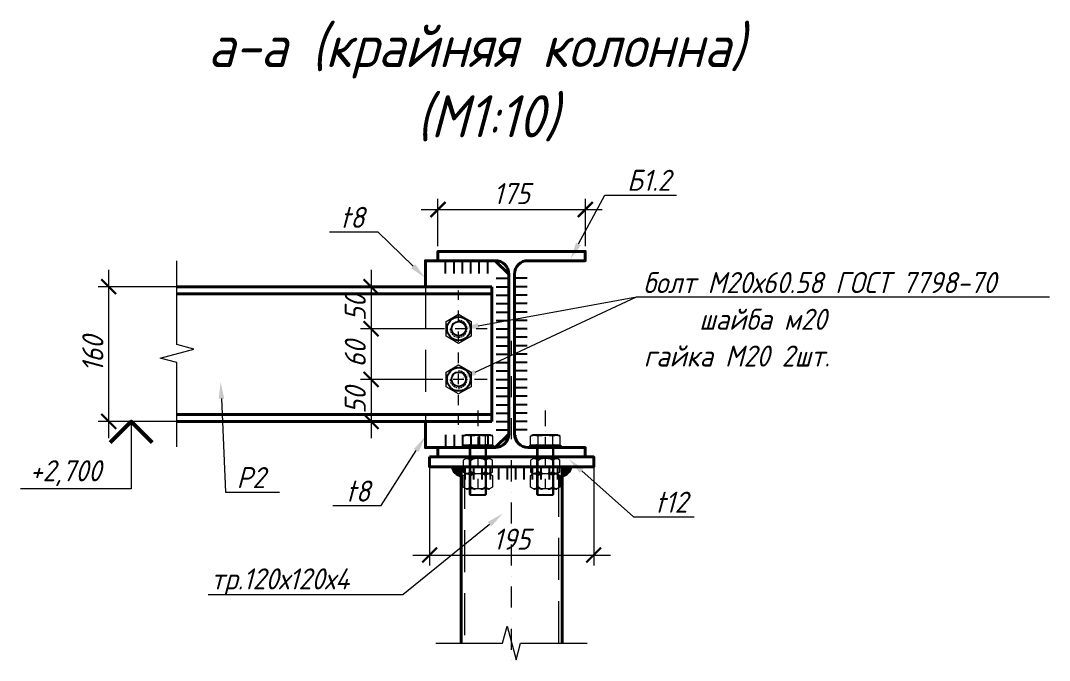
# Model space of a CAD drawing. Header units: millimetres. Extents: x 504091 to 2165846, y 135022 to 442887.
# Drawn here: x 889864 to 891086, y 256766 to 257526 of the extents above; entities that cross this region are included whole.
import ezdxf

# ---------------------------------------------------------------- set-up
doc = ezdxf.new("R2010")
doc.units = ezdxf.units.MM
doc.linetypes.add('( Dashed )', pattern=[0.75, 0.5, -0.25])
doc.layers.get('Defpoints').update_dxf_attribs({"color": 255})
for name, color, linetype in [('PDF _Геометрия', 7, 'Continuous'), ('PDF _Сплошная заливка', 7, 'Continuous'), ('PDF _Текст', 7, 'Continuous')]:
    doc.layers.add(name, color=color, linetype=linetype)
doc.layers.add('Лестницы', color=7, linetype='Continuous', lineweight=18)
doc.layers.add('Размеры КР', color=164, linetype='Continuous', lineweight=9)
doc.styles.add('GOST 2.304_new', font='isocpeur.ttf', dxfattribs={"width": 0.9, "oblique": 15})
doc.dimstyles.new('SPDS 1_10', dxfattribs={"dimscale": 10, "dimtxt": 2.5, "dimasz": 1.77, "dimexe": 1.25, "dimexo": 0.625, "dimtad": 1, "dimdec": 0, "dimrnd": 0.001, "dimtxsty": 'GOST 2.304_new', "dimblk": 'ARCHTICK', "dimcen": 2.5, "dimdle": 2, "dimclrt": 256, "dimadec": 0, "dimazin": 2, "dimtfac": 0.75, "dimtdec": 0, "dimtmove": 1, "dimatfit": 3, "dimfxl": 0, "dimtolj": 1, "dimlwd": 9, "dimlwe": 9, "dimarcsym": 0})

# ---------------------------------------------------------------- blocks, each defined once
blk = doc.blocks.new('_ArchTick')
at = {"color": 0, "linetype": 'ByBlock', "const_width": 0.15}
blk.add_lwpolyline([(-0.5, -0.5), (0.5, 0.5)], dxfattribs=at)
blk = doc.blocks.new('*D1232')
at = {"layer": 'Defpoints', "color": 0, "lineweight": 20, "transparency": 16777216}
for p in [(890535.2, 257301.3), (890360.2, 257251.5), (890535.2, 257251.5)]:
    blk.add_point(p, dxfattribs=at)
at = {"layer": 'Размеры КР', "color": 0, "lineweight": 9, "transparency": 16777216}
for p, q in [((890360.2, 257257.7), (890360.2, 257313.8)), ((890535.2, 257257.7), (890535.2, 257313.8)), ((890340.2, 257301.3), (890555.2, 257301.3))]:
    blk.add_line(p, q, dxfattribs=at)
at = {"layer": 'Размеры КР', "color": 0, "lineweight": 9, "transparency": 16777216, "xscale": 17.7, "yscale": 17.7, "zscale": 17.7, "rotation": 180}
blk.add_blockref('_ArchTick', (890360.2, 257301.3), dxfattribs=at)
at = {"layer": 'Размеры КР', "color": 0, "lineweight": 9, "transparency": 16777216, "xscale": 17.7, "yscale": 17.7, "zscale": 17.7}
blk.add_blockref('_ArchTick', (890535.2, 257301.3), dxfattribs=at)
at = {"layer": 'Размеры КР', "lineweight": 20, "transparency": 16777216, "insert": (890447.7, 257320.1), "char_height": 25, "attachment_point": 5, "style": 'GOST 2.304_new'}
blk.add_mtext('\\A1;175', dxfattribs=at)
blk = doc.blocks.new('*D1319')
at = {"layer": 'Defpoints', "color": 0, "lineweight": 20, "transparency": 16777216}
for p in [(889969.1, 257209.6), (890128.8, 257209.6), (890128.8, 257049.6)]:
    blk.add_point(p, dxfattribs=at)
at = {"layer": 'Размеры КР', "color": 0, "lineweight": 9, "transparency": 16777216}
for p, q in [((889969.1, 257029.6), (889969.1, 257229.6)), ((890122.6, 257209.6), (889956.6, 257209.6)), ((890122.6, 257049.6), (889956.6, 257049.6))]:
    blk.add_line(p, q, dxfattribs=at)
at = {"layer": 'Размеры КР', "color": 0, "lineweight": 9, "transparency": 16777216, "xscale": 17.7, "yscale": 17.7, "zscale": 17.7}
for p, rotation in [((889969.1, 257209.6), 90), ((889969.1, 257049.6), 270)]:
    blk.add_blockref('_ArchTick', p, dxfattribs=dict(at, rotation=rotation))
at = {"layer": 'Размеры КР', "lineweight": 20, "transparency": 16777216, "insert": (889950.3, 257129.6), "char_height": 25, "attachment_point": 5, "rotation": 90, "style": 'GOST 2.304_new'}
blk.add_mtext('\\A1;160', dxfattribs=at)
blk = doc.blocks.new('*D1320')
at = {"layer": 'Defpoints', "color": 0, "lineweight": 20, "transparency": 16777216}
for p in [(890318.1, 257209.6), (890280.7, 257159.6), (890361.5, 257159.6)]:
    blk.add_point(p, dxfattribs=at)
at = {"layer": 'Размеры КР', "color": 0, "lineweight": 9, "transparency": 16777216}
for p, q in [((890280.7, 257229.6), (890280.7, 257139.6)), ((890311.8, 257209.6), (890268.2, 257209.6)), ((890355.2, 257159.6), (890268.2, 257159.6))]:
    blk.add_line(p, q, dxfattribs=at)
at = {"layer": 'Размеры КР', "color": 0, "lineweight": 9, "transparency": 16777216, "xscale": 17.7, "yscale": 17.7, "zscale": 17.7}
for p, rotation in [((890280.7, 257209.6), 90), ((890280.7, 257159.6), 270)]:
    blk.add_blockref('_ArchTick', p, dxfattribs=dict(at, rotation=rotation))
at = {"layer": 'Размеры КР', "lineweight": 20, "transparency": 16777216, "insert": (890262, 257184.6), "char_height": 25, "attachment_point": 5, "rotation": 90, "style": 'GOST 2.304_new'}
blk.add_mtext('\\A1;50', dxfattribs=at)
blk = doc.blocks.new('*D1321')
at = {"layer": 'Defpoints', "color": 0, "lineweight": 20, "transparency": 16777216}
for p in [(890361.5, 257159.6), (890280.7, 257099.5), (890358.3, 257099.5)]:
    blk.add_point(p, dxfattribs=at)
at = {"layer": 'Размеры КР', "color": 0, "lineweight": 9, "transparency": 16777216}
for p, q in [((890280.7, 257179.6), (890280.7, 257079.5)), ((890355.2, 257159.6), (890268.2, 257159.6)), ((890352.1, 257099.5), (890268.2, 257099.5))]:
    blk.add_line(p, q, dxfattribs=at)
at = {"layer": 'Размеры КР', "color": 0, "lineweight": 9, "transparency": 16777216, "xscale": 17.7, "yscale": 17.7, "zscale": 17.7}
for p, rotation in [((890280.7, 257159.6), 90), ((890280.7, 257099.5), 270)]:
    blk.add_blockref('_ArchTick', p, dxfattribs=dict(at, rotation=rotation))
at = {"layer": 'Размеры КР', "lineweight": 20, "transparency": 16777216, "insert": (890262, 257129.6), "char_height": 25, "attachment_point": 5, "rotation": 90, "style": 'GOST 2.304_new'}
blk.add_mtext('\\A1;60', dxfattribs=at)
blk = doc.blocks.new('*D1322')
at = {"layer": 'Defpoints', "color": 0, "lineweight": 20, "transparency": 16777216}
for p in [(890358.3, 257099.5), (890280.7, 257049.6), (890294, 257049.6)]:
    blk.add_point(p, dxfattribs=at)
at = {"layer": 'Размеры КР', "color": 0, "lineweight": 9, "transparency": 16777216}
for p, q in [((890280.7, 257119.5), (890280.7, 257029.6)), ((890352.1, 257099.5), (890268.2, 257099.5)), ((890287.8, 257049.6), (890268.2, 257049.6))]:
    blk.add_line(p, q, dxfattribs=at)
at = {"layer": 'Размеры КР', "color": 0, "lineweight": 9, "transparency": 16777216, "xscale": 17.7, "yscale": 17.7, "zscale": 17.7}
for p, rotation in [((890280.7, 257099.5), 90), ((890280.7, 257049.6), 270)]:
    blk.add_blockref('_ArchTick', p, dxfattribs=dict(at, rotation=rotation))
at = {"layer": 'Размеры КР', "lineweight": 20, "transparency": 16777216, "insert": (890262, 257074.6), "char_height": 25, "attachment_point": 5, "rotation": 90, "style": 'GOST 2.304_new'}
blk.add_mtext('\\A1;50', dxfattribs=at)
blk = doc.blocks.new('*D1579')
at = {"layer": 'Defpoints', "color": 0, "lineweight": 20, "transparency": 16777216}
for p in [(890350.3, 257001.6), (890545.1, 257007.5), (890545.1, 256891)]:
    blk.add_point(p, dxfattribs=at)
at = {"layer": 'Размеры КР', "color": 0, "lineweight": 9, "transparency": 16777216}
for p, q in [((890545.1, 257001.2), (890545.1, 256878.5)), ((890350.3, 256995.3), (890350.3, 256878.5)), ((890330.3, 256891), (890565.1, 256891))]:
    blk.add_line(p, q, dxfattribs=at)
at = {"layer": 'Размеры КР', "color": 0, "lineweight": 9, "transparency": 16777216, "xscale": 17.7, "yscale": 17.7, "zscale": 17.7, "rotation": 180}
blk.add_blockref('_ArchTick', (890350.3, 256891), dxfattribs=at)
at = {"layer": 'Размеры КР', "color": 0, "lineweight": 9, "transparency": 16777216, "xscale": 17.7, "yscale": 17.7, "zscale": 17.7}
blk.add_blockref('_ArchTick', (890545.1, 256891), dxfattribs=at)
at = {"layer": 'Размеры КР', "lineweight": 20, "transparency": 16777216, "insert": (890447.7, 256909.8), "char_height": 25, "attachment_point": 5, "style": 'GOST 2.304_new'}
blk.add_mtext('\\A1;195', dxfattribs=at)

msp = doc.modelspace()

# ---------------------------------------------------------------- linework, layer by layer
at = {"layer": 'PDF _Геометрия', "lineweight": 40}
for p, q in [((890050.2239, 257209.5671), (890424.1063, 257209.5671)), ((890424.1063, 257209.5671), (890424.1063, 257049.6038)), ((890424.1063, 257049.6038), (890050.2239, 257049.6038))]:
    msp.add_line(p, q, dxfattribs=at)
at = {"layer": 'PDF _Геометрия', "lineweight": 9}
for points in [[(890527.1652, 257260.3575), (890558.4807, 257318.3336), (890568.4256, 257318.3336), (890643.329, 257318.3336)], [(890231.3463, 257274.7373), (890278.7429, 257274.7373), (890288.8993, 257274.7373), (890330.7944, 257233.9001)], [(890050.2239, 257019.5577), (890050.2239, 257119.429), (890030.3342, 257124.7188), (890070.3251, 257135.51), (890050.2239, 257140.7998), (890050.2239, 257240.4594)], [(890360.2057, 257240.4594), (890428.1266, 257240.4594)], [(890535.192, 257240.4594), (890467.0595, 257240.4594)], [(890444.2076, 257224.5901), (890444.2076, 257034.5807), (890441.88, 257032.2532)], [(890451.1901, 257224.5901), (890451.1901, 257034.5807), (890453.306, 257032.2532)], [(890384.7503, 257193.9093), (890384.7503, 257204.912)], [(890404.4283, 257108.0031), (890595.9188, 257197.5063), (890606.0752, 257197.5063), (891086.3883, 257197.5063)], [(890408.0254, 257163.2285), (890595.9188, 257197.5063)], [(890384.7503, 257187.5615), (890384.7503, 257187.5615)], [(890384.7503, 257168.9415), (890384.7503, 257181.4254)], [(890368.0345, 257159.6314), (890354.9159, 257159.6314)], [(890374.3823, 257159.6314), (890374.3823, 257159.6314)], [(890374.5939, 257159.6314), (890374.8055, 257157.7271), (890374.8055, 257157.5155)], [(890393.0024, 257159.6314), (890380.5185, 257159.6314)], [(890386.6546, 257169.3646), (890386.443, 257169.3646), (890384.7503, 257169.5762)], [(890384.7503, 257162.5937), (890384.7503, 257162.5937)], [(890389.4053, 257168.3067), (890388.3474, 257168.9415), (890387.501, 257169.153)], [(890391.7328, 257166.4024), (890391.5212, 257166.8255), (890390.2517, 257167.6719)], [(890393.6371, 257164.0748), (890392.7908, 257165.3444), (890392.3676, 257165.7676)], [(890394.4835, 257161.3242), (890394.2719, 257161.9589), (890393.8487, 257163.2285)], [(890394.4835, 257158.1503), (890394.4835, 257158.3619), (890394.6951, 257160.2662)], [(890399.3501, 257159.6314), (890399.3501, 257159.6314)], [(890418.605, 257159.6314), (890405.4863, 257159.6314)], [(890375.2287, 257156.4575), (890375.4403, 257155.8228), (890375.8634, 257154.7648)], [(890376.4982, 257153.9184), (890377.3446, 257152.6489), (890377.7678, 257152.4373)], [(890378.6141, 257151.5909), (890378.8257, 257151.3793), (890380.0953, 257150.533)], [(890381.1532, 257150.3214), (890382.2112, 257149.8982), (890383.0576, 257149.6866)], [(890384.1155, 257149.475), (890385.8083, 257149.6866), (890386.0198, 257149.6866)], [(890384.7503, 257143.9736), (890384.7503, 257156.4575)], [(890387.0778, 257149.8982), (890387.7126, 257150.1098), (890388.9821, 257150.533)], [(890389.8285, 257150.9562), (890391.098, 257151.8025), (890391.3096, 257152.2257)], [(890392.156, 257152.8605), (890392.3676, 257153.0721), (890393.214, 257154.5532)], [(890393.6371, 257155.3996), (890394.0603, 257156.4575), (890394.2719, 257157.3039)], [(890384.7503, 257137.6259), (890384.7503, 257137.6259)], [(890447.593, 257128.3159), (890447.593, 257145.2432)], [(890384.7503, 257118.7942), (890384.7503, 257131.2781)], [(890384.7503, 257112.6581), (890384.7503, 257112.6581)], [(890386.6546, 257109.2726), (890386.443, 257109.2726), (890384.7503, 257109.4842)], [(890389.4053, 257108.2146), (890388.3474, 257108.8494), (890387.501, 257109.061)], [(890447.593, 257115.8319), (890447.593, 257115.8319)], [(890365.9186, 257099.5394), (890350.684, 257099.5394)], [(890372.2664, 257099.5394), (890372.2664, 257099.5394)], [(890374.5939, 257099.5394), (890374.8055, 257097.6351), (890374.8055, 257097.4235)], [(890375.2287, 257096.5771), (890375.4403, 257095.9423), (890375.8634, 257094.6728)], [(890390.8864, 257099.5394), (890378.4025, 257099.5394)], [(890384.7503, 257093.8264), (890384.7503, 257106.3103)], [(890391.7328, 257106.5219), (890391.5212, 257106.7335), (890390.2517, 257107.7915)], [(890393.6371, 257103.9828), (890392.7908, 257105.464), (890392.3676, 257105.6755)], [(890393.6371, 257095.3076), (890394.0603, 257096.3655), (890394.2719, 257097.2119)], [(890394.4835, 257101.2321), (890394.2719, 257102.0785), (890393.8487, 257103.1364)], [(890394.4835, 257098.2698), (890394.6951, 257100.1742)], [(890397.2342, 257099.5394), (890397.2342, 257099.5394)], [(890418.605, 257099.5394), (890403.3704, 257099.5394)], [(890447.593, 257078.3802), (890447.593, 257103.348)], [(890376.4982, 257093.8264), (890377.3446, 257092.7685), (890377.7678, 257092.3453)], [(890378.6141, 257091.7105), (890378.8257, 257091.4989), (890380.0953, 257090.6525)], [(890381.1532, 257090.2294), (890382.2112, 257089.8062), (890383.0576, 257089.8062)], [(890384.1155, 257089.5946), (890385.8083, 257089.5946), (890386.0198, 257089.5946)], [(890384.7503, 257087.6903), (890384.7503, 257087.6903)], [(890387.0778, 257089.8062), (890387.7126, 257090.0178), (890388.9821, 257090.4409)], [(890389.8285, 257091.0757), (890391.098, 257091.9221), (890391.3096, 257092.1337)], [(890392.156, 257092.98), (890392.3676, 257093.1916), (890393.214, 257094.4612)], [(890102.8996, 257076.6437), (890107.9778, 256965.5581), (890117.9226, 256965.5581), (890172.09, 256965.5581)], [(890384.7503, 257068.8586), (890384.7503, 257081.3425)], [(890384.7503, 257062.7224), (890384.7503, 257062.7224)], [(890407.6022, 257062.5108), (890407.6022, 257043.8908)], [(890447.593, 257065.8963), (890447.593, 257065.8963)], [(890487.5838, 257062.5108), (890487.5838, 257043.8908)], [(889995.8448, 257049.6038), (889995.8448, 256969.6221), (889864.4464, 256969.6221)], [(890114.5477, 257049.6038), (889980.8218, 257049.6038)], [(890384.7503, 257045.3719), (890384.7503, 257056.3747)], [(890447.593, 257028.4446), (890447.593, 257053.4124)], [(890407.6022, 257037.7546), (890407.6022, 257037.7546)], [(890487.5838, 257037.7546), (890487.5838, 257037.7546)], [(890398.9269, 257032.2532), (890398.9269, 257021.4621), (890398.9269, 256961.5816)], [(890407.6022, 257031.4069), (890407.6022, 257018.923)], [(890416.2775, 257032.2532), (890416.2775, 257021.4621), (890416.2775, 256961.5816)], [(890478.9086, 257032.2532), (890478.9086, 257021.4621), (890478.9086, 256961.5816)], [(890487.5838, 257031.4069), (890487.5838, 257018.923)], [(890496.2591, 257032.2532), (890496.2591, 257021.4621), (890496.2591, 256961.5816)], [(890235.3666, 256949.7325), (890282.7631, 256949.7325), (890292.7079, 256949.7325), (890334.3915, 257015.1143)], [(890428.1266, 257018.4998), (890360.2057, 257018.4998)], [(890397.2342, 257021.4621), (890397.2342, 257018.4998)], [(890397.6574, 256962.8512), (890397.6574, 257020.8273)], [(890407.6022, 257012.7868), (890407.6022, 257012.7868)], [(890417.547, 257020.8273), (890417.547, 256962.8512)], [(890418.1818, 257021.4621), (890418.1818, 257018.4998)], [(890447.593, 257015.9607), (890447.593, 257015.9607)], [(890467.0595, 257018.4998), (890535.192, 257018.4998)], [(890477.2159, 257021.4621), (890477.2159, 257018.4998)], [(890477.639, 256962.8512), (890477.639, 257020.8273)], [(890487.5838, 257012.7868), (890487.5838, 257012.7868)], [(890497.5287, 257020.8273), (890497.5287, 256962.8512)], [(890498.1634, 257021.4621), (890498.1634, 257018.4998)], [(890417.547, 257007.497), (890397.6574, 257007.497)], [(890398.9269, 257003.4768), (890398.9269, 256989.5117)], [(890407.6022, 257006.4391), (890407.6022, 256993.9551)], [(890416.2775, 257003.4768), (890416.2775, 256989.5117)], [(890447.593, 256978.2974), (890447.593, 257003.4768)], [(890497.5287, 257007.497), (890477.639, 257007.497)], [(890478.9086, 257003.4768), (890478.9086, 256989.5117)], [(890487.5838, 257006.4391), (890487.5838, 256993.9551)], [(890496.2591, 257003.4768), (890496.2591, 256989.5117)], [(890507.6851, 256995.6479), (890387.7126, 256995.6479)], [(890407.6022, 256987.6074), (890407.6022, 256987.6074)], [(890487.5838, 256987.6074), (890487.5838, 256987.6074)], [(890530.8724, 256991.132), (890592.234, 256936.3297), (890602.1788, 256936.3297), (890664.5983, 256936.3297)], [(890398.9269, 256985.4915), (890398.9269, 256971.5264)], [(890407.6022, 256981.4712), (890407.6022, 256968.9873)], [(890416.2775, 256985.4915), (890416.2775, 256971.5264)], [(890478.9086, 256985.4915), (890478.9086, 256971.5264)], [(890487.5838, 256981.4712), (890487.5838, 256968.9873)], [(890496.2591, 256985.4915), (890496.2591, 256971.5264)], [(890407.6022, 256962.6396), (890407.6022, 256962.6396)], [(890447.593, 256965.8135), (890447.593, 256965.8135)], [(890487.5838, 256962.6396), (890487.5838, 256962.6396)], [(890447.593, 256928.3617), (890447.593, 256953.3295)], [(890087.1117, 256843.9367), (890308.4366, 256843.9367), (890318.3814, 256843.9367), (890421.4265, 256927.5154)], [(890447.593, 256915.8778), (890447.593, 256915.8778)], [(890447.593, 256878.4261), (890447.593, 256903.3939)], [(890447.593, 256865.9422), (890447.593, 256865.9422)], [(890447.593, 256828.4905), (890447.593, 256853.4583)], [(890447.593, 256815.795), (890447.593, 256815.795)], [(890357.6666, 256786.3837), (890437.0134, 256786.3837), (890442.3032, 256806.4849), (890453.0944, 256766.4941), (890458.3842, 256786.3837), (890537.5195, 256786.3837)], [(890447.593, 256778.3432), (890447.593, 256803.311)], [(890447.593, 256765.8593), (890447.593, 256765.8593)]]:
    msp.add_lwpolyline(points, dxfattribs=at)
at = {"layer": 'PDF _Геометрия', "lineweight": 40}
for points in [[(890467.0595, 257240.4594), (890535.192, 257240.4594), (890535.192, 257251.4622), (890360.2057, 257251.4622), (890360.2057, 257240.4594), (890428.1266, 257240.4594)], [(890345.1827, 257049.6038), (890345.1827, 257018.4998), (890428.1266, 257018.4998), (890444.2076, 257034.5807), (890444.2076, 257224.5901), (890428.1266, 257240.4594), (890345.1827, 257240.4594), (890345.1827, 257209.5671)], [(890424.1063, 257201.1034), (890050.2239, 257201.1034)], [(890424.1063, 257057.8558), (890050.2239, 257057.8558)], [(890428.1266, 257018.4998), (890360.2057, 257018.4998), (890360.2057, 257007.497), (890535.192, 257007.497), (890535.192, 257018.4998), (890467.0595, 257018.4998)], [(890387.7126, 256995.6479), (890387.7126, 256786.3837)], [(890507.685, 256786.3837), (890507.685, 256995.6479)]]:
    msp.add_lwpolyline(points, dxfattribs=at)
at = {"layer": 'PDF _Геометрия', "lineweight": 25}
for points in [[(890369.0925, 257225.4364), (890369.0925, 257240.4594)], [(890379.2489, 257225.4364), (890379.2489, 257240.4594)], [(890389.1937, 257225.4364), (890389.1937, 257240.4594)], [(890399.1385, 257225.4364), (890399.1385, 257240.4594)], [(890409.0833, 257225.4364), (890409.0833, 257240.4594)], [(890419.2397, 257225.4364), (890419.2397, 257240.4594)], [(890429.1845, 257219.5119), (890444.2076, 257219.5119)], [(890466.2131, 257219.5119), (890451.1901, 257219.5119)], [(890429.1845, 257209.5671), (890444.2076, 257209.5671)], [(890466.2131, 257209.5671), (890451.1901, 257209.5671)], [(890429.1845, 257199.6222), (890444.2076, 257199.6222)], [(890466.2131, 257199.6222), (890451.1901, 257199.6222)], [(890429.1845, 257189.4658), (890444.2076, 257189.4658)], [(890466.2131, 257189.4658), (890451.1901, 257189.4658)], [(890429.1845, 257179.521), (890444.2076, 257179.521)], [(890466.2131, 257179.521), (890451.1901, 257179.521)], [(890429.1845, 257169.5762), (890444.2076, 257169.5762)], [(890429.1845, 257159.6314), (890444.2076, 257159.6314)], [(890466.2131, 257169.5762), (890451.1901, 257169.5762)], [(890466.2131, 257159.6314), (890451.1901, 257159.6314)], [(890429.1845, 257149.475), (890444.2076, 257149.475)], [(890466.2131, 257149.475), (890451.1901, 257149.475)], [(890429.1845, 257139.5302), (890444.2076, 257139.5302)], [(890466.2131, 257139.5302), (890451.1901, 257139.5302)], [(890429.1845, 257129.5854), (890444.2076, 257129.5854)], [(890466.2131, 257129.5854), (890451.1901, 257129.5854)], [(890429.1845, 257119.6406), (890444.2076, 257119.6406)], [(890429.1845, 257109.4842), (890444.2076, 257109.4842)], [(890466.2131, 257119.6406), (890451.1901, 257119.6406)], [(890466.2131, 257109.4842), (890451.1901, 257109.4842)], [(890429.1845, 257099.5394), (890444.2076, 257099.5394)], [(890466.2131, 257099.5394), (890451.1901, 257099.5394)], [(890429.1845, 257089.5946), (890444.2076, 257089.5946)], [(890466.2131, 257089.5946), (890451.1901, 257089.5946)], [(890429.1845, 257079.6498), (890444.2076, 257079.6498)], [(890466.2131, 257079.6498), (890451.1901, 257079.6498)], [(890429.1845, 257069.4934), (890444.2076, 257069.4934)], [(890466.2131, 257069.4934), (890451.1901, 257069.4934)], [(890429.1845, 257059.5486), (890444.2076, 257059.5486)], [(890429.1845, 257049.6038), (890444.2076, 257049.6038)], [(890466.2131, 257059.5486), (890451.1901, 257059.5486)], [(890466.2131, 257049.6038), (890451.1901, 257049.6038)], [(890429.1845, 257039.6589), (890444.2076, 257039.6589)], [(890466.2131, 257039.6589), (890451.1901, 257039.6589)], [(890369.0925, 257033.5228), (890369.0925, 257018.4998)], [(890379.2489, 257033.5228), (890379.2489, 257018.4998)], [(890389.1937, 257033.5228), (890389.1937, 257018.4998)], [(890399.1385, 257033.5228), (890399.1385, 257018.4998)], [(890409.0833, 257033.5228), (890409.0833, 257018.4998)], [(890419.2397, 257033.5228), (890419.2397, 257018.4998)], [(890392.5792, 256980.6249), (890392.5792, 256995.6479)], [(890402.7356, 256980.6249), (890402.7356, 256995.6479)], [(890412.6804, 256980.6249), (890412.6804, 256995.6479)], [(890422.6252, 256980.6249), (890422.6252, 256995.6479)], [(890432.57, 256980.6249), (890432.57, 256995.6479)], [(890442.7264, 256980.6249), (890442.7264, 256995.6479)], [(890452.6712, 256980.6249), (890452.6712, 256995.6479)], [(890462.616, 256980.6249), (890462.616, 256995.6479)], [(890472.5608, 256980.6249), (890472.5608, 256995.6479)], [(890482.7172, 256980.6249), (890482.7172, 256995.6479)], [(890492.662, 256980.6249), (890492.662, 256995.6479)], [(890502.6069, 256980.6249), (890502.6069, 256995.6479)]]:
    msp.add_lwpolyline(points, dxfattribs=at)
at = {"layer": 'PDF _Геометрия', "lineweight": 40}
for points in [[(890428.1266, 257240.4594, -0.425508398), (890444.2076, 257224.5901), (890444.2076, 257034.5807, -0.414208609), (890428.2324, 257018.7114)], [(890467.1652, 257018.7114, -0.414208609), (890451.1901, 257034.5807), (890451.1901, 257224.5901, -0.421710628), (890467.0595, 257240.4594)]]:
    msp.add_lwpolyline(points, format="xyb", dxfattribs=at)
at = {"layer": 'PDF _Геометрия', "lineweight": 9}
for points in [[(890399.5617, 257150.9562), (890384.7503, 257142.2809), (890369.7273, 257150.9562), (890369.7273, 257168.3067), (890384.7503, 257176.7703), (890399.5617, 257168.3067)], [(890399.5617, 257090.8641), (890384.7503, 257082.1889), (890369.7273, 257090.8641), (890369.7273, 257108.2146), (890384.7503, 257116.8899), (890399.5617, 257108.2146)], [(890390.2517, 257032.2532), (890393.4256, 257034.1576), (890421.9904, 257034.1576), (890424.9527, 257032.2532), (890424.9527, 257021.4621), (890390.2517, 257021.4621)], [(890470.2333, 257032.2532), (890473.4072, 257034.1576), (890501.9721, 257034.1576), (890504.9344, 257032.2532), (890504.9344, 257021.4621), (890470.2333, 257021.4621)], [(890426.2223, 257021.4621), (890426.2223, 257018.4998), (890389.1937, 257018.4998), (890389.1937, 257021.4621)], [(890506.2039, 257021.4621), (890506.2039, 257018.4998), (890469.1754, 257018.4998), (890469.1754, 257021.4621)], [(890424.9527, 256985.4915), (890424.9527, 256971.5264), (890421.5672, 256969.6221), (890393.8487, 256969.6221), (890390.2517, 256971.5264), (890390.2517, 256985.4915), (890393.8487, 256987.6074), (890421.5672, 256987.6074), (890424.9527, 256989.5117), (890424.9527, 257003.4768), (890421.5672, 257005.5927), (890393.8487, 257005.5927), (890390.2517, 257003.4768), (890390.2517, 256989.5117), (890393.8487, 256987.6074), (890421.5672, 256987.6074)], [(890504.9344, 256985.4915), (890504.9344, 256971.5264), (890501.5489, 256969.6221), (890473.8304, 256969.6221), (890470.2333, 256971.5264), (890470.2333, 256985.4915), (890473.8304, 256987.6074), (890501.5489, 256987.6074), (890504.9344, 256989.5117), (890504.9344, 257003.4768), (890501.5489, 257005.5927), (890473.8304, 257005.5927), (890470.2333, 257003.4768), (890470.2333, 256989.5117), (890473.8304, 256987.6074), (890501.5489, 256987.6074)], [(890398.9269, 256961.5816), (890397.6574, 256962.8512), (890417.547, 256962.8512), (890416.2775, 256961.5816)], [(890478.9086, 256961.5816), (890477.639, 256962.8512), (890497.5287, 256962.8512), (890496.2591, 256961.5816)]]:
    msp.add_lwpolyline(points, close=True, dxfattribs=at)
at = {"layer": 'PDF _Геометрия', "lineweight": 50}
msp.add_lwpolyline([(890020.8126, 257024.6359), (889995.8448, 257049.6038), (889970.6654, 257024.6359)], dxfattribs=at)
at = {"layer": 'PDF _Геометрия', "lineweight": 25}
for points in [[(890425.1916, 257032.4177, 0.204687576), (890416.4617, 257032.4177, 0.102893989), (890399.0696, 257032.4225, 0.204687576), (890390.436, 257032.4177)], [(890505.1732, 257032.4177, 0.204687576), (890496.4434, 257032.4177, 0.102893989), (890479.0512, 257032.4225, 0.204687576), (890470.4176, 257032.4177)], [(890421.5205, 257005.5925, 0.190384758), (890416.3704, 257003.6041, 0.190411574), (890411.2459, 257005.5924)], [(890501.5022, 257005.5925, 0.190384758), (890496.3521, 257003.6041, 0.190411574), (890491.2276, 257005.5924)], [(890421.5205, 256987.6072, 0.190384758), (890416.3704, 256985.6189, 0.190411574), (890411.2459, 256987.6071)], [(890411.246, 256987.8192, 0.190384758), (890416.3704, 256989.8076, 0.190411574), (890421.5206, 256987.8193)], [(890491.2276, 256987.8192, 0.190384758), (890496.3521, 256989.8076, 0.190411574), (890501.5022, 256987.8193)], [(890501.5022, 256987.6072, 0.190384758), (890496.3521, 256985.6189, 0.190411574), (890491.2276, 256987.6071)], [(890411.246, 256969.6223, 0.190384758), (890416.3704, 256971.6107, 0.190411574), (890421.5206, 256969.6224)], [(890491.2276, 256969.6223, 0.190384758), (890496.3521, 256971.6107, 0.190411574), (890501.5022, 256969.6224)]]:
    msp.add_lwpolyline(points, format="xyb", dxfattribs=at)
at = {"layer": 'PDF _Геометрия', "lineweight": 40}
msp.add_lwpolyline([(890350.2609, 257007.497), (890545.1368, 257007.497), (890545.1368, 256995.6479), (890350.2609, 256995.6479)], close=True, dxfattribs=at)
at = {"layer": 'PDF _Геометрия', "lineweight": 20}
msp.add_lwpolyline([(890488.8534, 257007.497), (890533.7108, 257007.497)], dxfattribs=at)
at = {"layer": 'PDF _Геометрия', "lineweight": 25}
for centre, radius in [((890384.856, 257159.7372), 13.8593), ((890384.8559, 257159.7371), 8.5696), ((890384.856, 257099.6451), 13.8593), ((890384.8559, 257099.645), 8.5696)]:
    msp.add_circle(centre, radius, dxfattribs=at)
for centre, radius, start, end in [((890396.917, 257020.9332), 0.7404, 359.9894498, 90.0105505), ((890418.499, 257020.9332), 0.7404, 89.9894498, 180.0105502), ((890476.8986, 257020.9332), 0.7404, 359.9894496, 90.0105504), ((890498.4807, 257020.9332), 0.7404, 89.9894496, 180.0105505), ((890393.9545, 256998.0815), 7.5111, 47.3283556, 90.4512565), ((890404.3228, 256998.0806), 7.5121, 89.551709, 132.668679), ((890473.9362, 256998.0815), 7.5111, 47.3283556, 90.4512565), ((890484.3045, 256998.0806), 7.5121, 89.551709, 132.668679), ((890390.7804, 256998.7157), 14.7052, 192.1008097, 258.0427296), ((890393.9542, 256995.331), 7.5121, 269.551709, 312.668679), ((890393.9545, 256980.0962), 7.5111, 47.3283556, 90.4512565), ((890404.3225, 256995.3301), 7.5111, 227.3283556, 270.4512565), ((890404.3228, 256980.0953), 7.5121, 89.551709, 132.668679), ((890473.9362, 256980.0962), 7.5111, 47.3283556, 90.4512565), ((890473.9359, 256995.331), 7.5121, 269.551709, 312.668679), ((890484.3045, 256980.0953), 7.5121, 89.551709, 132.668679), ((890484.3042, 256995.3301), 7.5111, 227.3283556, 270.4512565), ((890504.6169, 256998.716), 14.7056, 281.9590731, 347.8990555), ((890393.9542, 256977.1342), 7.5121, 269.551709, 312.668679), ((890404.3225, 256977.1333), 7.5111, 227.3283556, 270.4512565), ((890473.9359, 256977.1342), 7.5121, 269.551709, 312.668679), ((890484.3042, 256977.1333), 7.5111, 227.3283556, 270.4512565)]:
    msp.add_arc(centre, radius, start, end, dxfattribs=at)
at = {"layer": 'PDF _Сплошная заливка', "lineweight": 20, "transparency": 33554559}
for points in [[(890529.9159, 257258.6648), (890517.6436, 257242.5838), (890524.2029, 257261.8386)], [(890333.1219, 257236.2276), (890345.1827, 257219.935), (890328.4669, 257231.361)], [(890408.6602, 257159.843), (890388.3474, 257159.6314), (890407.3906, 257166.4024)], [(890405.6979, 257105.0408), (890386.2314, 257099.5394), (890402.9472, 257110.9653)], [(890099.7257, 257076.4321), (890102.0532, 257096.5333), (890106.285, 257076.8553)], [(890331.6408, 257016.807), (890345.1827, 257031.8301), (890337.1422, 257013.21)], [(890528.5449, 256988.5929), (890515.8494, 257004.4623), (890532.9883, 256993.6711)], [(890376.2866, 256995.6479), (890376.9214, 256995.6479), (890376.9214, 256993.3204)], [(890376.9214, 256995.6479), (890376.9214, 256993.3204), (890377.9794, 256990.9929)], [(890376.9214, 256995.6479), (890377.9794, 256995.6479), (890377.9794, 256990.9929)], [(890377.9794, 256995.6479), (890377.9794, 256990.9929), (890379.4605, 256989.0885)], [(890377.9794, 256995.6479), (890379.4605, 256995.6479), (890379.4605, 256989.0885)], [(890379.4605, 256995.6479), (890379.4605, 256989.0885), (890381.1532, 256987.3958)], [(890379.4605, 256995.6479), (890381.1532, 256995.6479), (890381.1532, 256987.3958)], [(890381.1532, 256995.6479), (890381.1532, 256987.3958), (890383.0576, 256985.9147)], [(890381.1532, 256995.6479), (890383.0576, 256995.6479), (890383.0576, 256985.9147)], [(890383.0576, 256995.6479), (890383.0576, 256985.9147), (890385.3851, 256984.8567)], [(890383.0576, 256995.6479), (890385.3851, 256995.6479), (890385.3851, 256984.8567)], [(890385.3851, 256995.6479), (890385.3851, 256984.8567), (890387.7126, 256984.2219)], [(890387.7126, 256984.2219), (890385.3851, 256995.6479), (890387.7126, 256995.6479)], [(890507.6851, 256984.2219), (890507.6851, 256995.6479), (890510.0126, 256984.8567)], [(890507.6851, 256995.6479), (890510.0126, 256984.8567), (890510.0126, 256995.6479)], [(890510.0126, 256984.8567), (890510.0126, 256995.6479), (890512.1285, 256985.9147)], [(890510.0126, 256995.6479), (890512.1285, 256985.9147), (890512.1285, 256995.6479)], [(890512.1285, 256985.9147), (890512.1285, 256995.6479), (890514.0328, 256987.3958)], [(890512.1285, 256995.6479), (890514.0328, 256987.3958), (890514.0328, 256995.6479)], [(890514.0328, 256987.3958), (890514.0328, 256995.6479), (890515.7255, 256989.0885)], [(890514.0328, 256995.6479), (890515.7255, 256989.0885), (890515.7255, 256995.6479)], [(890515.7255, 256989.0885), (890515.7255, 256995.6479), (890517.2067, 256990.9929)], [(890515.7255, 256995.6479), (890517.2067, 256990.9929), (890517.2067, 256995.6479)], [(890517.2067, 256990.9929), (890517.2067, 256995.6479), (890518.2646, 256993.3204)], [(890517.2067, 256995.6479), (890518.2646, 256993.3204), (890518.2646, 256995.6479)], [(890518.2646, 256993.3204), (890518.2646, 256995.6479), (890518.8994, 256995.6479)], [(890419.3106, 256930.2661), (890437.0843, 256940.2109), (890423.5424, 256924.9763)]]:
    msp.add_solid(points, dxfattribs=at)
at = {"layer": 'Лестницы', "color": 5, "linetype": '( Dashed )', "lineweight": 9, "ltscale": 100}
for points in [[(890345.1827, 257209.5671), (890345.1827, 257049.6038)], [(890391.7126, 256995.6479), (890391.7126, 256786.3837)], [(890503.685, 256786.3837), (890503.685, 256995.6479)]]:
    msp.add_lwpolyline(points, dxfattribs=at)

# ---------------------------------------------------------------- texts
at = {"layer": 'PDF _Текст', "lineweight": 20, "attachment_point": 7, "style": 'GOST 2.304_new'}
for s, insert, char_height in [('\\pi-348.73403;а-а (крайняя колонна)\\P\\pi-100.85581;(М1:10)', (890435.5659, 257382.0129), 50), ('Б1.2', (890584.7181, 257323.4118), 24.99738), ('t8', (890244.4307, 257279.3892), 24.99738), ('болт М20х60.58 ГОСТ 7798-70', (890603.9593, 257201.9466), 24.997376), ('шайба м20', (890670.4593, 257158.3588), 24.99738), ('гайка М20 2шт.', (890604.594, 257114.7709), 24.997376), ('+2,700', (889875.2376, 256972.7176), 24.99738), ('Р2', (890121.0538, 256970.4247), 24.99738), ('t8', (890251.0808, 256954.3844), 24.99738), ('t12', (890618.4713, 256941.1692), 24.99738), ('тр.120х120х4', (890090.6277, 256843.3443), 24.997376)]:
    msp.add_mtext(s, dxfattribs=dict(at, insert=insert, char_height=char_height))

# ---------------------------------------------------------------- dimensions: what is measured, and where the dimension line sits
at = {"layer": 'Размеры КР', "lineweight": 20}
for base, p1, p2, picture, middle in [((890535.192, 257301.3049), (890360.2057, 257251.4622), (890535.192, 257251.4622), '*D1232', (890447.6988, 257320.0549)), ((890545.1368, 256891.0158), (890350.2609, 257001.5724), (890545.1368, 257007.497), '*D1579', (890447.6988, 256909.7658))]:
    dim = msp.add_linear_dim(base=base, p1=p1, p2=p2, dimstyle='SPDS 1_10', dxfattribs=at)
    dim.commit()
    dim.dimension.update_dxf_attribs({"geometry": picture, "text_midpoint": middle})
for base, p1, p2, picture, middle in [((889969.0816, 257209.5671), (890128.8494, 257049.6038), (890128.8494, 257209.5671), '*D1319', (889950.3316, 257129.5854)), ((890280.748, 257159.6314), (890318.0537, 257209.5671), (890361.4752, 257159.6314), '*D1320', (890261.998, 257184.5992)), ((890280.748, 257099.5394), (890361.4752, 257159.6314), (890358.3013, 257099.5394), '*D1321', (890261.998, 257129.5854)), ((890280.748, 257049.6038), (890358.3013, 257099.5394), (890294.008, 257049.6038), '*D1322', (890261.998, 257074.5716))]:
    dim = msp.add_linear_dim(base=base, p1=p1, p2=p2, angle=90, dimstyle='SPDS 1_10', dxfattribs=at)
    dim.commit()
    dim.dimension.update_dxf_attribs({"geometry": picture, "text_midpoint": middle})

doc.saveas('drawing.dxf')
